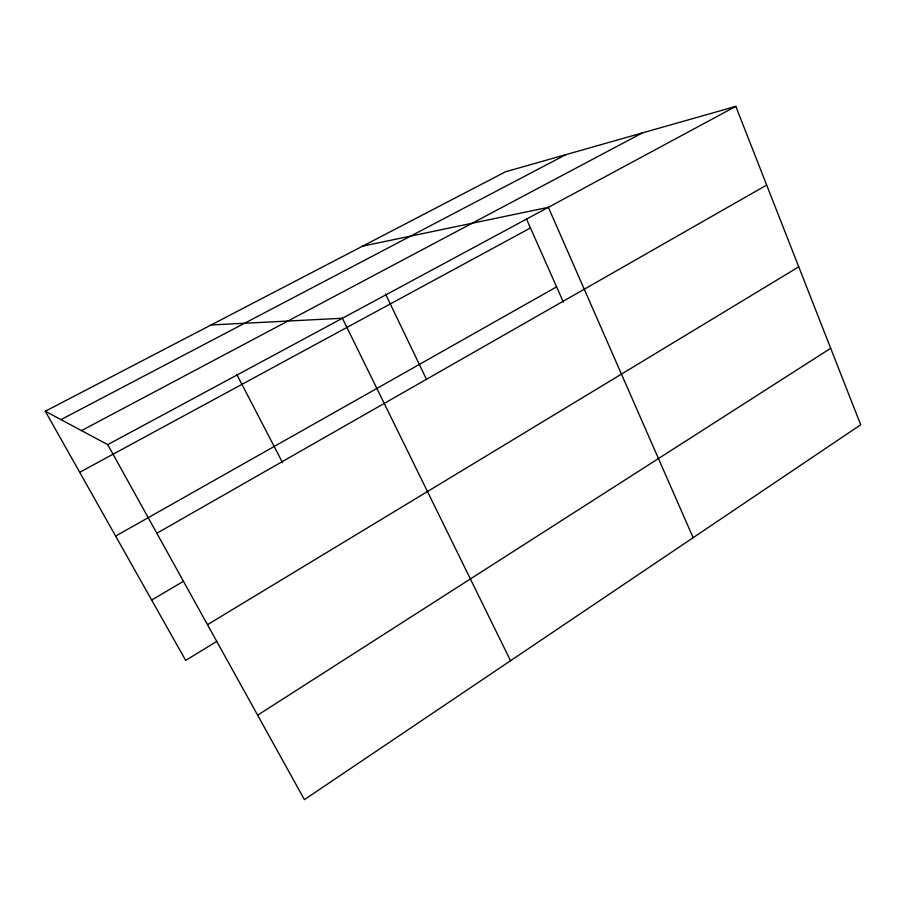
<?xml version="1.0" encoding="UTF-8"?>
<svg xmlns="http://www.w3.org/2000/svg" width="906" height="906" viewBox="0 0 906 906"><rect width="100%" height="100%" fill="white"/><g stroke="black" fill="none" stroke-linecap="round" stroke-linejoin="round"><path stroke-width="1.36" d="M257.632 715.185L830.689 348.278M216.919 641.301L185.673 660.417L45.3 411.233L505.537 171.778L735.808 106.376L860.7 424.778L304.416 799.624L107.735 444.642L45.3 411.233M207.485 624.687L798.741 266.817M151.653 600.032L183.363 581.358M156.829 533.249L766.669 185.062M115.64 536.092L556.601 286.862M79.694 472.298L530.463 227.961M107.735 444.642L735.808 106.376M81.506 430.61L642.297 132.933M60.962 419.625L565.842 154.654M362.593 246.149L548.368 207.327L693.135 537.688M211.121 324.96L342.4 318.255L510.531 660.734M236.806 374.461L282.593 462.694M385.492 293.884L426.624 379.648M526.499 219.026L563.453 302.321"/></g></svg>
